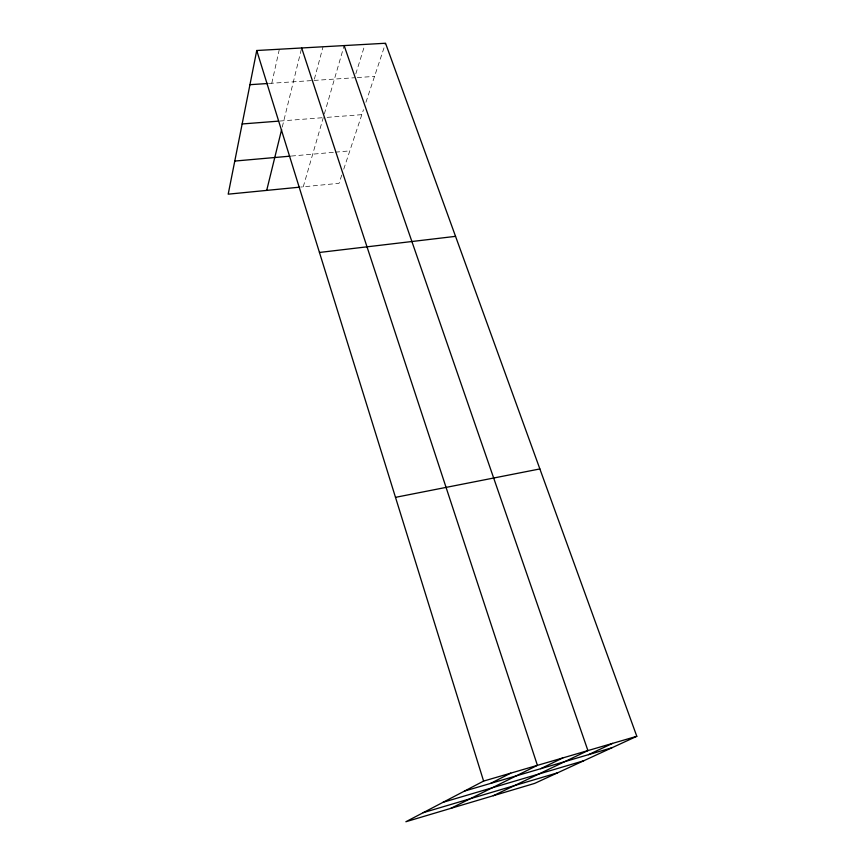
<?xml version="1.0" encoding="UTF-8"?>
<svg xmlns="http://www.w3.org/2000/svg" width="865" height="865" viewBox="0 0 865 865"><rect width="100%" height="100%" fill="white"/><g stroke="black" fill="none" stroke-linecap="round" stroke-linejoin="round"><path stroke-width="0.65" stroke-dasharray="4.33 3.24" d="M271.794 83.235L279.352 49.24M282.26 127.036L301.344 49.283M314.373 79.137L323.034 46.775M303.258 186.808L323.272 117.662M324.364 113.91L344.14 45.585M355.796 73.893L364.176 46.969M341.751 175.108L339.037 183.304L300.663 187.067M343.729 169.172L363.473 109.704M365.938 102.265L385.541 43.25M291.31 156.057L333.998 152.283M335.306 152.164L349.795 150.878M279.925 121.035L321.964 117.759M327.154 117.359L361.829 114.656M269.22 83.408L312.741 80.521M314.027 80.434L354.607 77.742M357.267 77.558L374.523 76.412"/><path stroke-width="1.3" d="M636.802 736.299L483.6 781.084L405.869 821.75L534.646 783.398L636.802 736.299L385.541 43.25L256.743 50.505L228.198 194.171L299.366 187.197M266.701 190.397L281.633 129.555M490.563 783.42L510.739 773.148M450.838 808.353L537.414 765.352L301.658 47.975M540.679 768.704L562.877 757.913M493.299 795.703L587.919 750.593L344.14 45.585M588.503 754.658L612.561 743.381M423.201 812.678L557.579 772.823M443.021 802.309L583.702 760.778M464.494 791.075L611.869 747.793M395.489 497.343L539.868 468.938M319.455 252.461L455.552 236.35M234.772 161.063L290.035 156.165M242.146 123.965L278.627 121.132M249.953 84.683L267.945 83.494M256.743 50.505L483.6 781.084"/></g></svg>
